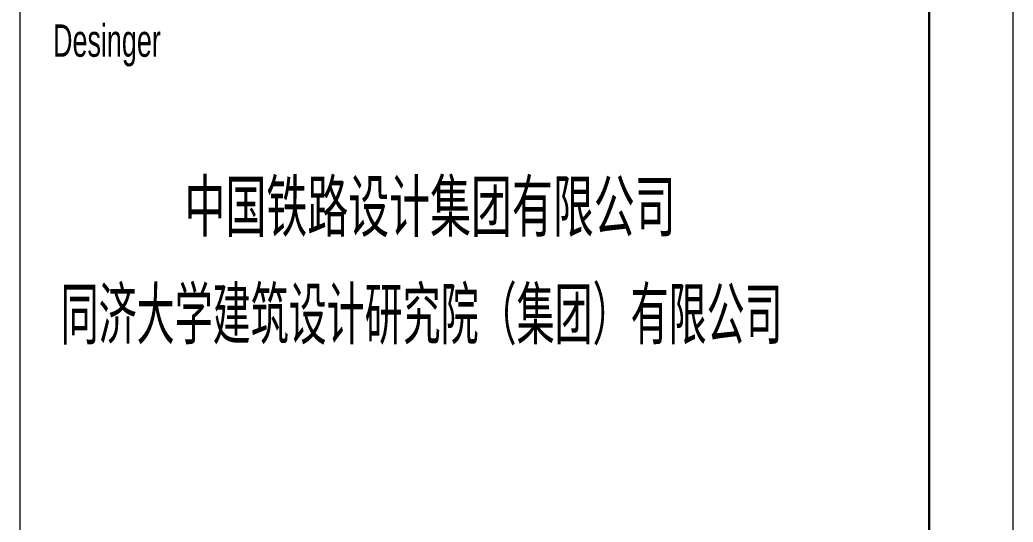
# Model space of a CAD drawing. Header units: millimetres. Extents: x 60 to 14975, y 125 to 10625.
# Drawn here: x 13497 to 14975, y 5752 to 6500 of the extents above; entities that cross this region are included whole.
import ezdxf

# ---------------------------------------------------------------- set-up
doc = ezdxf.new("R2010")
doc.units = ezdxf.units.MM
doc.linetypes.add('XKITLINE00', pattern=[0])
doc.layers.add('DrawingSheet', color=5, linetype='Continuous', lineweight=0)
doc.layers.add('OtherObjectType', color=1, linetype='Continuous', lineweight=0)
doc.styles.add('$TD_AUDIT_GENERATED_(1E2)', font='ARIAL.TTF')

# ---------------------------------------------------------------- blocks, each defined once
blk = doc.blocks.new('*A3')
at = {"layer": 'DrawingSheet', "color": 5, "linetype": 'XKITLINE00', "lineweight": 0}
blk.add_line((14975, 125), (14975, 10625), dxfattribs=at)
blk = doc.blocks.new('*A5')
at = {"layer": 'OtherObjectType', "color": 7, "linetype": 'XKITLINE00', "lineweight": 0}
for p, q in [((14975, 125), (14975, 10625)), ((13497.5, 10507.4), (13497.5, 240)), ((14849.2, 10507.4), (14849.2, 240)), ((14850.8, 10508.7), (14850.8, 241.3))]:
    blk.add_line(p, q, dxfattribs=at)
at = {"layer": 'OtherObjectType', "color": 7, "style": '$TD_AUDIT_GENERATED_(1E2)'}
for s, height, width, p in [('Desinger', 48.18, 0.595, (13546.9, 6444.9)), ('\\M+5D6D0\\M+5B9FA\\M+5CCFA\\M+5C2B7\\M+5C9E8\\M+5BCC6\\M+5BCAF\\M+5CDC5\\M+5D3D0\\M+5CFDE\\M+5B9AB\\M+5CBBE', 75, 0.595, (13742.5, 6185)), ('\\M+5CDAC\\M+5BCC3\\M+5B4F3\\M+5D1A7\\M+5BDA8\\M+5D6FE\\M+5C9E8\\M+5BCC6\\M+5D1D0\\M+5BEBF\\M+5D4BA\\M+5A3A8\\M+5BCAF\\M+5CDC5\\M+5A3A9\\M+5D3D0\\M+5CFDE\\M+5B9AB\\M+5CBBE', 75, 0.5525, (13558.2, 6025))]:
    blk.add_text(s, height=height, dxfattribs=dict(at, width=width)).set_placement(p)

msp = doc.modelspace()

# ---------------------------------------------------------------- block references
at = {"lineweight": 0}
for name in ['*A3', '*A5']:
    msp.add_blockref(name, (0, 0), dxfattribs=at)

doc.saveas('drawing.dxf')
